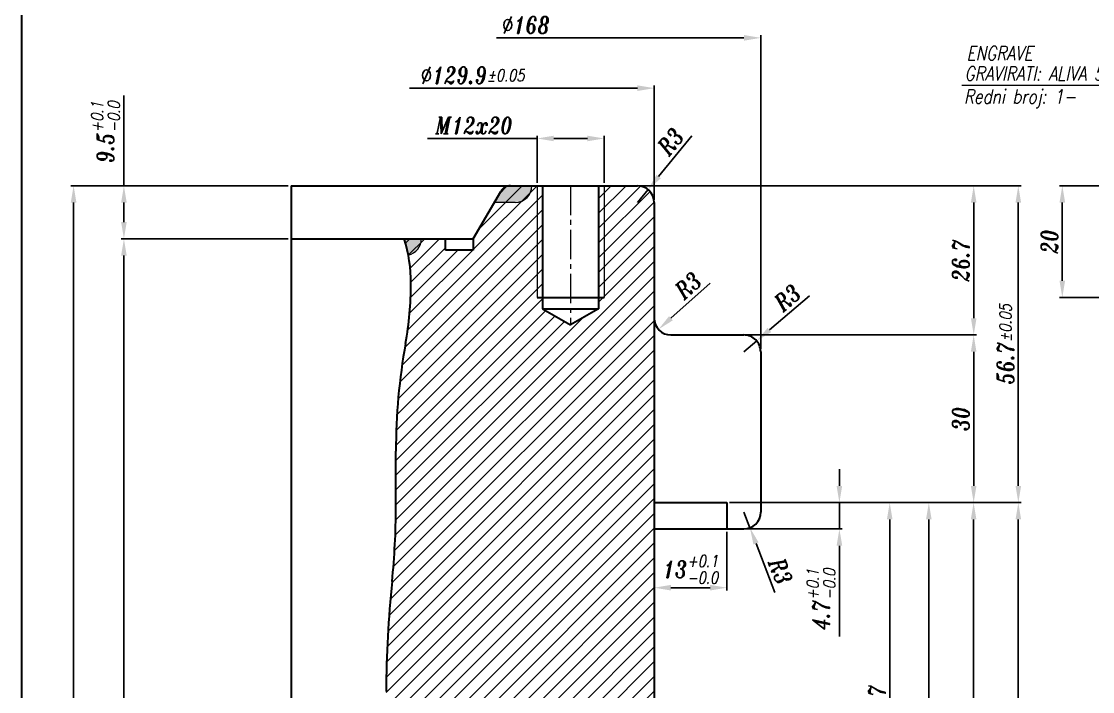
# Model space of a CAD drawing. Extents: x 39 to 1277, y -73 to 631.
# Drawn here: x 479.4 to 671, y 279.6 to 399.5 of the extents above; entities that cross this region are included whole.
import ezdxf

# ---------------------------------------------------------------- set-up
doc = ezdxf.new("R2010")
doc.units = 0
doc.header["$LTSCALE"] = 7
doc.header["$MEASUREMENT"] = 0
doc.linetypes.add('CENTER2', pattern=[1.125, 0.75, -0.125, 0.125, -0.125])
doc.layers.get('0').update_dxf_attribs({"linetype": 'CONTINUOUS', "lineweight": 15})
for name, color, linetype, lineweight in [('1', 1, 'CENTER2', 15), ('3', 3, 'CONTINUOUS', 30), ('8', 251, 'CONTINUOUS', 15), ('ENGLISH', 252, 'CONTINUOUS', 18)]:
    doc.layers.add(name, color=color, linetype=linetype, lineweight=lineweight)
doc.styles.add('ITALICT', font='ITALICT.shx', dxfattribs={"width": 0.8, "height": 3})
doc.dimstyles.get("Standard").update_dxf_attribs({"dimtxt": 3, "dimasz": 3, "dimexe": 0.5, "dimexo": 0.5, "dimgap": 0.8, "dimtad": 1, "dimdsep": 46, "dimtxsty": 'ITALICT', "dimcen": 0.09, "dimazin": 2, "dimtfac": 1, "dimtmove": 0, "dimatfit": 3, "dimfxl": 1, "dimtolj": 1, "dimtzin": 0, "dimarcsym": 0})

# ---------------------------------------------------------------- blocks, each defined once
blk = doc.blocks.new('*D18')
at = {"color": 0, "lineweight": -2, "transparency": 16777216}
for p, q in [((605.5840434320137, 308.221034272675), (605.5840434320137, 297.7107041641494)), ((595.5840434320139, 298.2107041641494), (602.5840434320137, 298.2107041641494))]:
    blk.add_line(p, q, dxfattribs=at)
at = {"color": 0, "transparency": 16777216}
for points in [[(595.5840434320139, 298.7107041641494), (595.5840434320139, 297.7107041641494), (592.5840434320139, 298.2107041641494)], [(602.5840434320137, 298.7107041641494), (602.5840434320137, 297.7107041641494), (605.5840434320137, 298.2107041641494)]]:
    blk.add_solid(points, dxfattribs=at)
at = {"color": 0, "transparency": 16777216, "insert": (599.0840434320138, 301.4957041641494), "char_height": 3, "attachment_point": 5, "style": 'ITALICT'}
blk.add_mtext('\\A1;13{}{\\H0.71x;\\C3;\\S+0.1^ -0.0;}', dxfattribs=at)
blk = doc.blocks.new('*D19')
at = {"color": 0, "lineweight": -2, "transparency": 16777216}
for p, q in [((625.713736682501, 316.4210342726751), (625.713736682501, 319.4210342726751)), ((606.0840434320139, 313.4210342726751), (626.213736682501, 313.4210342726751)), ((625.713736682501, 313.4210342726751), (625.713736682501, 308.721034272675)), ((609.1340434320141, 308.721034272675), (626.213736682501, 308.721034272675)), ((625.713736682501, 305.721034272675), (625.713736682501, 289.4501771298178))]:
    blk.add_line(p, q, dxfattribs=at)
at = {"color": 0, "transparency": 16777216}
for points in [[(625.213736682501, 316.4210342726751), (626.213736682501, 316.4210342726751), (625.713736682501, 313.4210342726751)], [(625.213736682501, 305.721034272675), (626.213736682501, 305.721034272675), (625.713736682501, 308.721034272675)]]:
    blk.add_solid(points, dxfattribs=at)
at = {"color": 0, "transparency": 16777216, "insert": (622.4287366825009, 296.0856057012464), "char_height": 3, "attachment_point": 5, "rotation": 90, "style": 'ITALICT'}
blk.add_mtext('\\A1;4.7{}{\\H0.71x;\\C3;\\S+0.1^ -0.0;}', dxfattribs=at)
blk = doc.blocks.new('*D20')
at = {"color": 0, "lineweight": -2, "transparency": 16777216}
for p, q in [((590.0840434320141, 370.1210342726749), (658.213736682501, 370.1210342726748)), ((657.713736682501, 367.1210342726748), (657.713736682501, 316.421034272675)), ((606.0840434320139, 313.4210342726751), (658.213736682501, 313.421034272675))]:
    blk.add_line(p, q, dxfattribs=at)
at = {"color": 0, "transparency": 16777216}
for points in [[(657.213736682501, 367.1210342726748), (658.213736682501, 367.1210342726748), (657.713736682501, 370.1210342726748)], [(657.213736682501, 316.421034272675), (658.213736682501, 316.421034272675), (657.713736682501, 313.421034272675)]]:
    blk.add_solid(points, dxfattribs=at)
at = {"color": 0, "transparency": 16777216, "insert": (655.4137366825009, 341.771034272675), "char_height": 3, "attachment_point": 5, "rotation": 90, "style": 'ITALICT'}
blk.add_mtext('\\A1;56.7{}{\\H0.71x;\\C3;%%p0.05}', dxfattribs=at)
blk = doc.blocks.new('*D21')
at = {"color": 0, "lineweight": -2, "transparency": 16777216}
for p, q in [((606.0840434320139, 313.4210342726751), (642.2137366825011, 313.421034272675)), ((641.7137366825011, 310.421034272675), (641.713736682501, 190.3210342726751)), ((604.1340434320141, 187.3210342726751), (642.213736682501, 187.3210342726751))]:
    blk.add_line(p, q, dxfattribs=at)
at = {"color": 0, "transparency": 16777216}
for points in [[(641.2137366825011, 310.421034272675), (642.2137366825011, 310.421034272675), (641.7137366825011, 313.421034272675)], [(641.213736682501, 190.3210342726751), (642.213736682501, 190.3210342726751), (641.713736682501, 187.3210342726751)]]:
    blk.add_solid(points, dxfattribs=at)
at = {"color": 0, "transparency": 16777216, "insert": (639.413736682501, 250.3710342726752), "char_height": 3, "attachment_point": 5, "rotation": 90, "style": 'ITALICT'}
blk.add_mtext('\\A1;126.1{}{\\H0.71x;\\C3;%%p0.1}', dxfattribs=at)
blk = doc.blocks.new('*D22')
at = {"color": 0, "lineweight": -2, "transparency": 16777216}
for p, q in [((606.0840434320139, 313.4210342726751), (650.2137366825011, 313.421034272675)), ((649.7137366825011, 310.421034272675), (649.713736682501, 180.721034272675)), ((613.2840434320142, 177.721034272675), (650.213736682501, 177.721034272675))]:
    blk.add_line(p, q, dxfattribs=at)
at = {"color": 0, "transparency": 16777216}
for points in [[(649.2137366825011, 310.421034272675), (650.2137366825011, 310.421034272675), (649.7137366825011, 313.421034272675)], [(649.213736682501, 180.721034272675), (650.213736682501, 180.721034272675), (649.713736682501, 177.721034272675)]]:
    blk.add_solid(points, dxfattribs=at)
at = {"color": 0, "transparency": 16777216, "insert": (647.413736682501, 245.5710342726751), "char_height": 3, "attachment_point": 5, "rotation": 90, "style": 'ITALICT'}
blk.add_mtext('\\A1;135.7{}{\\H0.71x;\\C3;%%p0.1}', dxfattribs=at)
blk = doc.blocks.new('*D28')
at = {"color": 0, "lineweight": -2, "transparency": 16777216}
for p, q in [((527.1340434320141, 360.6210342726749), (497.2409981229128, 360.6210342726749)), ((497.7409981229128, 357.6210342726749), (497.7409981229128, 138.6210342726749)), ((527.1340434320141, 135.6210342726749), (497.2409981229128, 135.6210342726749))]:
    blk.add_line(p, q, dxfattribs=at)
at = {"color": 0, "transparency": 16777216}
for points in [[(497.2409981229128, 357.6210342726749), (498.2409981229128, 357.6210342726749), (497.7409981229128, 360.6210342726749)], [(497.2409981229128, 138.6210342726749), (498.2409981229128, 138.6210342726749), (497.7409981229128, 135.6210342726749)]]:
    blk.add_solid(points, dxfattribs=at)
at = {"color": 0, "transparency": 16777216, "insert": (495.4409981229127, 248.121034272675), "char_height": 3, "attachment_point": 5, "rotation": 90, "style": 'ITALICT'}
blk.add_mtext('\\A1;225{}{\\H0.71x;\\C3;%%p0.05}', dxfattribs=at)
blk = doc.blocks.new('*D37')
at = {"color": 0, "lineweight": -2, "transparency": 16777216}
for p, q in [((527.1340434320141, 370.1210342726749), (488.2409981229128, 370.1210342726749)), ((488.7409981229128, 367.1210342726749), (488.7409981229127, 121.2210342726749)), ((527.1340434320141, 118.2210342726749), (488.2409981229127, 118.2210342726749))]:
    blk.add_line(p, q, dxfattribs=at)
at = {"color": 0, "transparency": 16777216}
for points in [[(488.2409981229128, 367.1210342726749), (489.2409981229128, 367.1210342726749), (488.7409981229128, 370.1210342726749)], [(488.2409981229127, 121.2210342726749), (489.2409981229127, 121.2210342726749), (488.7409981229127, 118.2210342726749)]]:
    blk.add_solid(points, dxfattribs=at)
at = {"color": 0, "transparency": 16777216, "insert": (486.4409981229127, 235.171034272675), "char_height": 3, "attachment_point": 5, "rotation": 90, "style": 'ITALICT'}
blk.add_mtext('\\A1;251.9', dxfattribs=at)
blk = doc.blocks.new('*D39')
at = {"color": 0, "lineweight": -2, "transparency": 16777216}
for p, q in [((698.7142334880663, 370.1210342726764), (665.0848695702784, 370.1210342726764)), ((665.5848695702784, 367.1210342726764), (665.5848695702784, 353.1210342726749)), ((710.6642334880662, 350.1210342726749), (665.0848695702784, 350.1210342726749))]:
    blk.add_line(p, q, dxfattribs=at)
at = {"color": 0, "transparency": 16777216}
for points in [[(665.0848695702784, 367.1210342726764), (666.0848695702784, 367.1210342726764), (665.5848695702784, 370.1210342726764)], [(665.0848695702784, 353.1210342726749), (666.0848695702784, 353.1210342726749), (665.5848695702784, 350.1210342726749)]]:
    blk.add_solid(points, dxfattribs=at)
at = {"color": 0, "transparency": 16777216, "insert": (663.2848695702784, 360.1210342726757), "char_height": 3, "attachment_point": 5, "rotation": 90, "style": 'ITALICT'}
blk.add_mtext('\\A1;20', dxfattribs=at)
blk = doc.blocks.new('*D41')
at = {"color": 0, "lineweight": -2, "transparency": 16777216}
for p, q in [((589.5840434320141, 387.5801789451741), (548.8353291462998, 387.5801789451741)), ((592.5840434320141, 367.6210342726749), (592.5840434320141, 388.0801789451741))]:
    blk.add_line(p, q, dxfattribs=at)
at = {"color": 0, "transparency": 16777216}
blk.add_solid([(589.5840434320141, 388.0801789451741), (589.5840434320141, 387.0801789451741), (592.5840434320141, 387.5801789451741)], dxfattribs=at)
at = {"color": 0, "transparency": 16777216, "insert": (560.1090434320141, 389.8801789451741), "char_height": 3, "attachment_point": 5, "style": 'ITALICT'}
blk.add_mtext('\\A1;%%c129.9{}{\\H0.71x;\\C3;%%p0.05}', dxfattribs=at)
blk = doc.blocks.new('*D42')
at = {"color": 0, "lineweight": -2, "transparency": 16777216}
for p, q in [((611.6340434320141, 340.9210342726751), (611.6340434320141, 397.0801789451741)), ((608.6340434320141, 396.5801789451741), (564.3769005748712, 396.5801789451741))]:
    blk.add_line(p, q, dxfattribs=at)
at = {"color": 0, "transparency": 16777216}
blk.add_solid([(608.6340434320141, 397.0801789451741), (608.6340434320141, 396.0801789451741), (611.6340434320141, 396.5801789451741)], dxfattribs=at)
at = {"color": 0, "transparency": 16777216, "insert": (569.6340434320141, 398.8801789451741), "char_height": 3, "attachment_point": 5, "style": 'ITALICT'}
blk.add_mtext('\\A1;%%c168', dxfattribs=at)
blk = doc.blocks.new('*D51')
at = {"color": 0, "lineweight": -2, "transparency": 16777216}
for p, q in [((497.7409981229128, 370.1210342726749), (497.7409981229129, 386.2776057012463)), ((527.1340434320141, 370.1210342726749), (497.2409981229128, 370.1210342726749)), ((497.7409981229128, 363.6210342726749), (497.7409981229128, 367.1210342726749)), ((527.1340434320141, 360.6210342726749), (497.2409981229128, 360.6210342726749))]:
    blk.add_line(p, q, dxfattribs=at)
at = {"color": 0, "transparency": 16777216}
for points in [[(497.2409981229128, 367.1210342726749), (498.2409981229128, 367.1210342726749), (497.7409981229128, 370.1210342726749)], [(497.2409981229128, 363.6210342726749), (498.2409981229128, 363.6210342726749), (497.7409981229128, 360.6210342726749)]]:
    blk.add_solid(points, dxfattribs=at)
at = {"color": 0, "transparency": 16777216, "insert": (494.4559981229127, 379.6993199869606), "char_height": 3, "attachment_point": 5, "rotation": 90, "style": 'ITALICT'}
blk.add_mtext('\\A1;9.5{}{\\H0.71x;\\C3;\\S+0.1^ -0.0;}', dxfattribs=at)
blk = doc.blocks.new('*D52')
at = {"color": 0, "lineweight": -2, "transparency": 16777216}
for p, q in [((608.6340434320142, 311.721034272675), (609.716576258827, 308.9231560267763)), ((614.1910452763198, 297.3585926103954), (610.7991090856398, 306.1252777808777))]:
    blk.add_line(p, q, dxfattribs=at)
at = {"color": 0, "transparency": 16777216}
blk.add_solid([(611.2654221266229, 306.3056999186798), (610.3327960446567, 305.9448556430756), (609.716576258827, 308.9231560267763)], dxfattribs=at)
at = {"color": 0, "transparency": 16777216, "insert": (615.1813835829084, 301.172937906577), "char_height": 3, "attachment_point": 5, "rotation": 291.1520549284976, "style": 'ITALICT'}
blk.add_mtext('\\A1;R3', dxfattribs=at)
blk = doc.blocks.new('*D53')
at = {"color": 0, "lineweight": -2, "transparency": 16777216}
for p, q in [((606.0840434320139, 313.4210342726751), (658.2137366825011, 313.421034272675)), ((657.7137366825011, 310.421034272675), (657.713736682501, 121.221034272675)), ((596.2840434320141, 118.221034272675), (658.213736682501, 118.221034272675))]:
    blk.add_line(p, q, dxfattribs=at)
at = {"color": 0, "transparency": 16777216}
for points in [[(657.2137366825011, 310.421034272675), (658.2137366825011, 310.421034272675), (657.7137366825011, 313.421034272675)], [(657.213736682501, 121.221034272675), (658.213736682501, 121.221034272675), (657.713736682501, 118.221034272675)]]:
    blk.add_solid(points, dxfattribs=at)
at = {"color": 0, "transparency": 16777216, "insert": (655.413736682501, 215.8210342726751), "char_height": 3, "attachment_point": 5, "rotation": 90, "style": 'ITALICT'}
blk.add_mtext('\\A1;195.2', dxfattribs=at)
blk = doc.blocks.new('*D69')
at = {"color": 0, "lineweight": -2, "transparency": 16777216}
for p, q in [((571.6340434320141, 378.5801789451741), (552.0626148605855, 378.5801789451741)), ((571.6340434320141, 370.6210342726749), (571.6340434320141, 379.0801789451741)), ((580.6340434320141, 378.5801789451741), (574.6340434320141, 378.5801789451741)), ((583.6340434320141, 370.6210342726749), (583.6340434320141, 379.0801789451741))]:
    blk.add_line(p, q, dxfattribs=at)
at = {"color": 0, "transparency": 16777216}
for points in [[(574.6340434320141, 379.0801789451741), (574.6340434320141, 378.0801789451741), (571.6340434320141, 378.5801789451741)], [(580.6340434320141, 379.0801789451741), (580.6340434320141, 378.0801789451741), (583.6340434320141, 378.5801789451741)]]:
    blk.add_solid(points, dxfattribs=at)
at = {"color": 0, "transparency": 16777216, "insert": (560.3483291462998, 380.8801789451741), "char_height": 3, "attachment_point": 5, "style": 'ITALICT'}
blk.add_mtext('\\A1;M12x20', dxfattribs=at)
blk = doc.blocks.new('*D87')
at = {"color": 0, "lineweight": -2, "transparency": 16777216}
for p, q in [((606.0840434320139, 313.4210342726751), (635.2137366825011, 313.4210342726751)), ((634.7137366825011, 310.4210342726751), (634.713736682501, 243.7210342726751)), ((595.0840434320141, 240.7210342726751), (635.213736682501, 240.7210342726751))]:
    blk.add_line(p, q, dxfattribs=at)
at = {"color": 0, "transparency": 16777216}
for points in [[(634.2137366825011, 310.4210342726751), (635.2137366825011, 310.4210342726751), (634.7137366825011, 313.4210342726751)], [(634.213736682501, 243.7210342726751), (635.213736682501, 243.7210342726751), (634.713736682501, 240.7210342726751)]]:
    blk.add_solid(points, dxfattribs=at)
at = {"color": 0, "transparency": 16777216, "insert": (632.413736682501, 277.0710342726751), "char_height": 3, "attachment_point": 5, "rotation": 90, "style": 'ITALICT'}
blk.add_mtext('\\A1;72.7', dxfattribs=at)
blk = doc.blocks.new('*D119')
at = {"color": 0, "lineweight": -2, "transparency": 16777216}
for p, q in [((620.3505140455095, 350.4152484170236), (613.1989021125966, 344.3148839393044)), ((608.6340434320141, 340.4210342726752), (610.9164727723053, 342.3679591059897))]:
    blk.add_line(p, q, dxfattribs=at)
at = {"color": 0, "transparency": 16777216}
blk.add_solid([(612.8744146403775, 344.6952888293529), (613.5233895848157, 343.9344790492558), (610.9164727723053, 342.3679591059897)], dxfattribs=at)
at = {"color": 0, "transparency": 16777216, "insert": (616.4232803769909, 350.0883910890446), "char_height": 3, "attachment_point": 5, "rotation": 40.4643615897561, "style": 'ITALICT'}
blk.add_mtext('\\A1;R3', dxfattribs=at)
blk = doc.blocks.new('*D120')
at = {"color": 0, "lineweight": -2, "transparency": 16777216}
blk.add_line((602.5768737810035, 352.7027795484927), (595.5840434320143, 346.4210342726752), dxfattribs=at)
at = {"color": 0, "transparency": 16777216}
blk.add_solid([(595.2499080450027, 346.7929933337916), (595.9181788190258, 346.0490752115587), (593.3522890653155, 344.4162219506057)], dxfattribs=at)
at = {"color": 0, "transparency": 16777216, "insert": (598.6593130096051, 352.2753247527542), "char_height": 3, "attachment_point": 5, "rotation": 41.93374220168504, "style": 'ITALICT'}
blk.add_mtext('\\A1;R3', dxfattribs=at)
blk = doc.blocks.new('*D121')
at = {"color": 0, "lineweight": -2, "transparency": 16777216}
for p, q in [((599.3360932083987, 379.0398230181355), (593.3835433448912, 371.7647181994777)), ((589.5840434320141, 367.1210342726748), (591.4837933884527, 369.4428762360762))]:
    blk.add_line(p, q, dxfattribs=at)
at = {"color": 0, "transparency": 16777216}
blk.add_solid([(592.9965696843243, 372.0813431922174), (593.770517005458, 371.448093206738), (591.4837933884527, 369.4428762360762)], dxfattribs=at)
at = {"color": 0, "transparency": 16777216, "insert": (595.5296144162564, 378.0196665571101), "char_height": 3, "attachment_point": 5, "rotation": 50.70969032377848, "style": 'ITALICT'}
blk.add_mtext('\\A1;R3', dxfattribs=at)
blk = doc.blocks.new('*D122')
at = {"color": 0, "lineweight": -2, "transparency": 16777216}
for p, q in [((609.1340434320141, 343.4210342726751), (650.2312035672903, 343.4210342726751)), ((649.7312035672903, 316.421034272675), (649.7312035672903, 340.4210342726751)), ((606.0840434320139, 313.4210342726751), (650.2312035672903, 313.421034272675))]:
    blk.add_line(p, q, dxfattribs=at)
at = {"color": 0, "transparency": 16777216}
for points in [[(649.2312035672903, 340.4210342726751), (650.2312035672903, 340.4210342726751), (649.7312035672903, 343.4210342726751)], [(649.2312035672903, 316.421034272675), (650.2312035672903, 316.421034272675), (649.7312035672903, 313.421034272675)]]:
    blk.add_solid(points, dxfattribs=at)
at = {"color": 0, "transparency": 16777216, "insert": (647.4312035672903, 328.4210342726752), "char_height": 3, "attachment_point": 5, "rotation": 90, "style": 'ITALICT'}
blk.add_mtext('\\A1;30', dxfattribs=at)
blk = doc.blocks.new('*D123')
at = {"color": 0, "lineweight": -2, "transparency": 16777216}
for p, q in [((590.0840434320141, 370.1210342726749), (650.2350813849989, 370.1210342726748)), ((649.7350813849989, 346.4210342726751), (649.7350813849989, 367.1210342726748)), ((609.1340434320141, 343.4210342726751), (650.2350813849989, 343.4210342726751))]:
    blk.add_line(p, q, dxfattribs=at)
at = {"color": 0, "transparency": 16777216}
for points in [[(649.2350813849989, 367.1210342726748), (650.2350813849989, 367.1210342726748), (649.7350813849989, 370.1210342726748)], [(649.2350813849989, 346.4210342726751), (650.2350813849989, 346.4210342726751), (649.7350813849989, 343.4210342726751)]]:
    blk.add_solid(points, dxfattribs=at)
at = {"color": 0, "transparency": 16777216, "insert": (647.4350813849989, 356.7710342726751), "char_height": 3, "attachment_point": 5, "rotation": 90, "style": 'ITALICT'}
blk.add_mtext('\\A1;26.7', dxfattribs=at)

msp = doc.modelspace()

# ---------------------------------------------------------------- hatches: boundary and pattern name
h = msp.add_hatch(color=256)
h.dxf.hatch_style = 1
h.paths.add_polyline_path([(566.8735715276947, 370.1210342726749, 0.2679491924311251), (565.1415207201259, 369.1210342726749), (563.9868201817466, 367.1210342726748), (567.7188709893154, 367.1210342726749, 0.4142135623730906), (570.7188709893154, 370.1210342726749)])
h = msp.add_hatch(color=256)
h.dxf.hatch_style = 1
h.paths.add_polyline_path([(540.2840434320142, 138.6210342726749), (540.2840434320142, 135.6210342726749), (543.284043432014, 135.6210342726749, 0.4142135623730729)])
h.paths.add_polyline_path([(550.934043432014, 360.6210342726749), (547.8840434320141, 360.6210342726749, -0.02763369381775775), (548.6073009301, 357.6975561487152, 0.3493687435739716)])
at = {"layer": '8'}
h = msp.add_hatch(dxfattribs=at)
h.set_pattern_fill('ANSI31', color=256, scale=15)
h.set_pattern_definition([(45, (0, 0), (-1.325825214724776, 1.325825214724777), [])])
edge = h.paths.add_edge_path()
edge.add_arc((632.6340434320138, 155.7709889005847), 40.00000000000005, 198.1821056770078, 209.3957759423955, ccw=False)
edge.add_line((594.631261350933, 143.2894603844979), (558.6340434320141, 143.2894603844979))
edge.add_line((558.6340434320141, 143.2894603844979), (558.6340434320141, 132.5210342726749))
edge.add_line((558.6340434320141, 132.5210342726749), (572.8840434320141, 132.5210342726749))
edge.add_line((572.8840434320141, 132.5210342726749), (572.8840434320141, 128.2088963185161))
edge.add_line((572.8840434320141, 128.2088963185161), (565.2840434320141, 123.8210342726749))
edge.add_line((565.2840434320141, 123.8210342726749), (565.2840434320142, 118.2210342726749))
edge.add_line((565.2840434320142, 118.2210342726749), (595.7840434320142, 118.221034272675))
edge.add_arc((595.7840434320142, 120.221034272675), 2, 270, 360)
edge.add_line((597.7840434320142, 120.221034272675), (597.7840434320141, 136.1374079740185))
edge = h.paths.add_edge_path()
edge.add_line((592.6340434320138, 155.7709889005848), (592.6340434320138, 168.7641321659166))
edge.add_line((592.6340434320138, 168.7641321659166), (558.634043432014, 168.7641321659166))
edge.add_line((558.634043432014, 168.7641321659166), (558.6340434320141, 143.2894603844979))
edge.add_line((558.6340434320141, 143.2894603844979), (594.631261350933, 143.2894603844979))
edge.add_arc((632.6340434320138, 155.7709889005846), 40, 179.9999999999997, 198.1821056770076, ccw=False)
h.paths.add_polyline_path([(553.6340434320141, 168.7641321659166), (541.2643112702414, 168.7641321659166), (540.4074359466846, 143.2894603844979), (553.6340434320141, 143.2894603844979)])
h.paths.add_polyline_path([(553.6340434320141, 143.2894603844979), (540.4074359466846, 143.2894603844979), (540.2840434320142, 139.6210342726749), (540.2840434320142, 135.6210342726749), (552.134043432014, 135.6210342726749), (552.1340434320141, 132.5210342726749), (553.6340434320141, 132.5210342726749)])
edge = h.paths.add_edge_path()
edge.add_line((553.6340434320141, 182.5210342726749), (556.1340434320141, 183.964409945649))
edge.add_line((556.1340434320141, 183.964409945649), (558.634043432014, 182.521034272675))
edge.add_line((558.634043432014, 182.521034272675), (558.634043432014, 168.7641321659166))
edge.add_line((558.634043432014, 168.7641321659166), (592.6340434320139, 168.7641321659166))
edge.add_line((592.6340434320139, 168.7641321659166), (592.6340434320139, 174.471034272675))
edge.add_line((592.6340434320139, 174.471034272675), (582.7840434320142, 174.4710342726751))
edge.add_line((582.7840434320142, 174.4710342726751), (580.907655057148, 177.721034272675))
edge.add_line((580.907655057148, 177.721034272675), (582.7840434320143, 180.971034272675))
edge.add_line((582.7840434320143, 180.971034272675), (592.6340434320139, 180.971034272675))
edge.add_line((592.6340434320139, 180.971034272675), (592.634043432014, 201.6948073926187))
edge.add_line((592.634043432014, 201.6948073926187), (542.6868062145516, 201.6948073926187))
edge.add_arc((622.0888255998111, 191.9316461452114), 80.00000000000007, 172.99017652651, 178.0735046551881)
edge.add_line((542.1340434320141, 194.6210342726744), (541.2643112702414, 168.7641321659166))
edge.add_line((541.2643112702414, 168.7641321659166), (553.6340434320141, 168.7641321659166))
edge.add_line((553.6340434320141, 168.7641321659166), (553.6340434320141, 182.5210342726749))
edge = h.paths.add_edge_path()
edge.add_line((592.634043432014, 230.8974839689708), (544.4125727488155, 230.8974839689708))
edge.add_line((544.4125727488155, 230.8974839689708), (544.3840434320141, 224.6210342726748))
edge.add_arc((379.8569891567985, 225.3688845193804), 164.5287539260881, 352.1406632175931, 359.7395664321866, ccw=False)
edge.add_arc((622.0888255998107, 191.9316461452115), 79.99999999999972, 172.1406632175925, 172.99017652651)
edge.add_line((542.6868062145514, 201.6948073926187), (592.634043432014, 201.6948073926187))
edge.add_line((592.634043432014, 201.6948073926187), (592.634043432014, 230.8974839689708))
edge = h.paths.add_edge_path()
edge.add_line((592.5840434320141, 282.4681647365892), (544.6672532804348, 282.4681647365893))
edge.add_arc((744.6319773483303, 278.7119527548688), 200.0000000000031, 178.9238612620489, 179.7395664321847)
edge.add_line((544.6340434320141, 279.621034272677), (544.4125727488155, 230.8974839689708))
edge.add_line((544.4125727488155, 230.8974839689708), (592.634043432014, 230.8974839689708))
edge.add_line((592.634043432014, 230.8974839689708), (592.634043432014, 240.27662455181))
edge.add_arc((594.5840434320139, 240.721034272675), 1.999999999999772, 179.9999999999992, 192.8385681409642, ccw=False)
edge.add_line((592.5840434320141, 240.7210342726751), (592.5840434320141, 282.4681647365892))
edge = h.paths.add_edge_path()
edge.add_line((592.5840434320141, 334.6601796366967), (547.0570598128734, 334.6601796366967))
edge.add_arc((654.4007100986784, 322.6210342726745), 108.0166666666643, 173.6007243825281, 179.9999999999999)
edge.add_line((546.3840434320141, 322.6210342726746), (546.3840434320141, 312.6210342726739))
edge.add_arc((417.3737521887246, 312.6210342726757), 129.0102912432895, 354.0843694054389, 359.9999999999992, ccw=False)
edge.add_arc((744.6319773483297, 278.7119527548742), 200.0000000000022, 174.0843694054398, 178.9238612620506)
edge.add_line((544.6672532804348, 282.4681647365892), (592.5840434320141, 282.4681647365892))
edge.add_line((592.5840434320141, 282.4681647365892), (592.5840434320141, 334.6601796366967))
edge = h.paths.add_edge_path()
edge.add_line((603.6340434320139, 236.7527161998313), (594.1682200503786, 238.7647390712075))
edge.add_arc((594.5840434320141, 240.7210342726751), 1.999999999999997, 192.8385681409636, 258.0000000000004, ccw=False)
edge.add_line((592.634043432014, 240.27662455181), (592.6340434320139, 228.7210342726751))
edge.add_arc((594.6340434320138, 228.7210342726751), 1.999999999999886, 101.99999999999682, 180.0000000000016, ccw=False)
edge.add_line((594.2182200503784, 230.6773294741427), (603.6340434320138, 232.6787245174353))
edge.add_line((603.6340434320138, 232.6787245174353), (603.6340434320139, 236.7527161998313))
edge = h.paths.add_edge_path()
edge.add_line((603.6340434320138, 224.7633440279148), (594.2182200503784, 226.7647390712075))
edge.add_arc((594.6340434320139, 228.7210342726751), 2.000000000000025, 180.0000000000008, 258.0000000000005, ccw=False)
edge.add_line((592.6340434320139, 228.7210342726751), (592.6340434320139, 216.7210342726751))
edge.add_arc((594.6340434320138, 216.7210342726751), 1.999999999999886, 101.99999999999682, 180.0000000000016, ccw=False)
edge.add_line((594.2182200503784, 218.6773294741427), (603.6340434320139, 220.6787245174353))
edge.add_line((603.6340434320139, 220.6787245174353), (603.6340434320138, 224.7633440279148))
edge = h.paths.add_edge_path()
edge.add_line((603.6340434320139, 212.7633440279148), (594.2182200503784, 214.7647390712075))
edge.add_arc((594.6340434320139, 216.7210342726751), 2.000000000000025, 180.0000000000008, 258.0000000000005, ccw=False)
edge.add_line((592.6340434320139, 216.7210342726751), (592.6340434320139, 204.7210342726751))
edge.add_arc((594.6340434320139, 204.721034272675), 2, 101.99999999999949, 179.9999999999992, ccw=False)
edge.add_line((594.2182200503784, 206.6773294741427), (603.6340434320139, 208.6787245174354))
edge.add_line((603.6340434320139, 208.6787245174354), (603.6340434320139, 212.7633440279148))
edge = h.paths.add_edge_path()
edge.add_line((603.6340434320141, 200.7633440279147), (594.2182200503784, 202.7647390712075))
edge.add_arc((594.6340434320139, 204.7210342726751), 2.000000000000025, 180.0000000000008, 258.0000000000005, ccw=False)
edge.add_line((592.6340434320139, 204.7210342726751), (592.6340434320139, 192.721034272675))
edge.add_arc((594.6340434320139, 192.721034272675), 2, 101.99999999999949, 179.9999999999992, ccw=False)
edge.add_line((594.2182200503784, 194.6773294741426), (603.6340434320141, 196.6787245174353))
edge.add_line((603.6340434320141, 196.6787245174353), (603.6340434320141, 200.7633440279147))
edge = h.paths.add_edge_path(flags=17)
edge.add_line((603.6340434320141, 196.6787245174353), (594.2182200503784, 194.6773294741426))
edge.add_arc((594.6340434320139, 192.721034272675), 2.000000000000025, 101.9999999999994, 179.9999999999992)
edge.add_line((592.6340434320139, 192.721034272675), (603.6340434320141, 192.721034272675))
edge.add_line((603.6340434320141, 192.721034272675), (603.6340434320141, 196.6787245174353))
edge = h.paths.add_edge_path(flags=17)
edge.add_line((603.6340434320141, 192.721034272675), (592.6340434320139, 192.721034272675))
edge.add_arc((594.6340434320139, 192.721034272675), 2, 180.0000000000008, 258.0000000000005)
edge.add_line((594.2182200503784, 190.7647390712074), (603.6340434320141, 188.7633440279147))
edge.add_line((603.6340434320141, 188.7633440279147), (603.6340434320141, 192.721034272675))
edge = h.paths.add_edge_path()
edge.add_line((603.6340434320141, 188.7633440279147), (594.2182200503784, 190.7647390712074))
edge.add_arc((594.6340434320139, 192.721034272675), 2.000000000000025, 180.0000000000008, 258.0000000000005, ccw=False)
edge.add_line((592.6340434320139, 192.721034272675), (592.6340434320139, 180.971034272675))
edge.add_line((592.6340434320139, 180.971034272675), (592.6497299487154, 180.971034272675))
edge.add_arc((594.6340434320138, 180.721034272675), 1.999999999999926, 101.99999999999977, 172.8192442185406, ccw=False)
edge.add_line((594.2182200503782, 182.6773294741426), (597.7840434320142, 183.4352686316658))
edge.add_line((597.7840434320142, 183.4352686316658), (597.7840434320142, 187.321034272675))
edge.add_line((597.7840434320142, 187.321034272675), (603.6340434320141, 187.321034272675))
edge.add_line((603.6340434320141, 187.321034272675), (603.6340434320141, 188.7633440279147))
edge = h.paths.add_edge_path(flags=17)
edge.add_line((597.7840434320142, 183.4352686316658), (594.2182200503782, 182.6773294741426))
edge.add_arc((594.6340434320138, 180.721034272675), 1.999999999999969, 101.9999999999998, 172.8192442185406)
edge.add_line((592.6497299487154, 180.971034272675), (597.7840434320142, 180.9710342726751))
edge.add_line((597.7840434320142, 180.9710342726751), (597.7840434320142, 183.4352686316658))
edge = h.paths.add_edge_path()
edge.add_line((597.7840434320142, 174.471034272675), (592.6340434320139, 174.471034272675))
edge.add_line((592.6340434320139, 174.471034272675), (592.6340434320138, 155.7709889005847))
edge.add_arc((632.6340434320138, 155.7709889005846), 40, 179.9999999999999, 209.3957759423954)
edge.add_line((597.7840434320141, 136.1374079740185), (597.7840434320142, 174.471034272675))
h.paths.add_polyline_path([(581.8825752613702, 129.0019555960011), (583.7497698010385, 122.0334907063442), (588.0964360193393, 123.1981764093056), (586.229241479671, 130.1666412989624)], flags=16)
h.paths.add_polyline_path([(566.1277370569803, 154.6567485583892), (566.1277370569803, 160.3853199869606), (561.6277370569803, 160.3853199869606), (561.6277370569803, 154.6567485583892)], flags=16)
h.paths.add_polyline_path([(587.6483291463, 158.4781495488177), (592.9197577177285, 158.4781495488177), (592.9197577177285, 162.9781495488177), (587.6483291463, 162.9781495488177)], flags=16)
h.paths.add_polyline_path([(589.2054720034428, 165.530492243788), (594.3626148605857, 165.530492243788), (594.3626148605857, 170.030492243788), (589.2054720034428, 170.030492243788)])
h.paths.add_polyline_path([(576.5070728783861, 174.3424628441036), (576.5070728783861, 181.0996057012464), (572.0070728783861, 181.0996057012464), (572.0070728783861, 174.3424628441036)], flags=16)
h.paths.add_polyline_path([(564.684043432014, 189.5821462835215), (570.4126148605856, 189.5821462835215), (570.4126148605856, 194.0821462835215), (564.684043432014, 194.0821462835215)], flags=16)
h.paths.add_polyline_path([(595.7269005748711, 197.2126488560116), (600.5411862891569, 197.2126488560116), (600.5411862891569, 201.7126488560116), (595.7269005748711, 201.7126488560116)], flags=16)
h.paths.add_polyline_path([(583.1901722907271, 208.0629274760578), (588.2010056858325, 211.881506882918), (585.4734489666466, 215.4606735937076), (580.4626155715413, 211.6420941868474)], flags=16)
h.paths.add_polyline_path([(583.1128179991521, 232.0992022708057), (588.135715938583, 235.9018981947603), (585.4195045643297, 239.489682437211), (580.3966066248988, 235.6869865132563)], flags=16)
h.paths.add_polyline_path([(564.3788219254672, 248.9638323767916), (574.7931076397529, 248.9638323767916), (574.7931076397529, 253.4638323767916), (564.3788219254672, 253.4638323767916)], flags=16)
edge = h.paths.add_edge_path()
edge.add_arc((589.5840434320141, 367.1210342726749), 3, 0, 90)
edge.add_line((589.5840434320141, 370.1210342726749), (582.6340434320141, 370.1210342726748))
edge.add_line((582.6340434320141, 370.1210342726748), (582.6340434320141, 348.1210342726749))
edge.add_line((582.6340434320141, 348.1210342726749), (577.6340434320141, 345.2342829267268))
edge.add_line((577.6340434320141, 345.2342829267268), (572.634043432014, 348.1210342726749))
edge.add_line((572.634043432014, 348.1210342726749), (572.6340434320141, 370.1210342726748))
edge.add_line((572.6340434320141, 370.1210342726748), (566.8735715276947, 370.1210342726749))
edge.add_arc((566.8735715276947, 368.1210342726749), 1.999999999999943, 90, 150.0000000000009)
edge.add_line((565.1415207201259, 369.1210342726749), (560.234043432014, 360.6210342726749))
edge.add_line((560.234043432014, 360.6210342726749), (560.234043432014, 358.6210342726749))
edge.add_line((560.234043432014, 358.6210342726749), (555.234043432014, 358.6210342726748))
edge.add_line((555.234043432014, 358.6210342726748), (555.2340434320141, 360.6210342726748))
edge.add_line((555.2340434320141, 360.6210342726748), (547.8840434320141, 360.6210342726748))
edge.add_arc((521.8173767653489, 352.6210342726745), 27.2666666666654, 0, 17.0615312198978, ccw=False)
edge.add_arc((489.0840434320144, 352.621034272676), 59.99999999999983, 349.71447088423037, 359.9999999999985, ccw=False)
edge.add_arc((654.4007100986792, 322.6210342726766), 108.0166666666648, 169.7144708842323, 173.6007243825293)
edge.add_line((547.0570598128734, 334.6601796366967), (592.5840434320141, 334.6601796366967))
edge.add_line((592.5840434320141, 334.6601796366967), (592.5840434320141, 367.1210342726749))

# ---------------------------------------------------------------- linework, layer by layer
for p, q in [((647.6204632850229, 388.1334923590692), (702.4825385095947, 388.1334923590692)), ((571.6340434320141, 370.1210342726749), (571.6340434320141, 350.1210342726749)), ((583.6340434320141, 370.1210342726749), (583.6340434320141, 350.1210342726749)), ((567.7188709893154, 367.1210342726749), (563.9868201817468, 367.1210342726748))]:
    msp.add_line(p, q)
for centre, start in [((567.7188709893154, 370.1210342726749), 270), ((547.934043432014, 360.6210342726749), 282.9687253968816)]:
    msp.add_arc(centre, 3, start, 0)
at = {"layer": '1'}
msp.add_line((577.6340434320141, 370.1210342726749), (577.6340434320141, 345.2342829267267), dxfattribs=at)
at = {"layer": '3'}
for p, q in [((479.4078564666834, 625.9628392915486), (479.4078564666834, 17.36079157734147)), ((527.6340434320141, 370.1210342726749), (527.6340434320141, 118.2210342726749)), ((527.6340434320141, 370.1210342726749), (589.5840434320141, 370.1210342726749)), ((572.6340434320141, 370.1210342726749), (572.634043432014, 348.1210342726749)), ((582.6340434320141, 370.1210342726749), (582.6340434320141, 348.1210342726749)), ((560.234043432014, 360.6210342726749), (565.1415207201258, 369.1210342726749)), ((592.5840434320141, 367.1210342726749), (592.5840434320141, 240.7210342726751)), ((527.6340434320141, 360.6210342726749), (560.234043432014, 360.6210342726749)), ((555.234043432014, 358.6210342726749), (555.2340434320141, 360.6210342726748)), ((560.234043432014, 360.6210342726749), (560.234043432014, 358.6210342726749)), ((560.234043432014, 358.6210342726749), (555.234043432014, 358.6210342726749)), ((571.6340434320141, 350.1210342726749), (583.6340434320141, 350.1210342726749)), ((572.6340434320141, 348.1210342726749), (582.6340434320141, 348.1210342726749)), ((572.6340434320141, 348.1210342726749), (577.6340434320141, 345.2342829267267)), ((582.6340434320141, 348.1210342726749), (577.6340434320141, 345.2342829267267)), ((595.5840434320141, 343.4210342726751), (608.6340434320141, 343.4210342726751)), ((611.6340434320141, 340.4210342726751), (611.6340434320141, 311.721034272675)), ((546.3840434320141, 312.6210342726749), (546.3840434320141, 322.6210342726749)), ((592.5840434320139, 313.4210342726751), (605.5840434320139, 313.4210342726751)), ((605.5840434320139, 313.4210342726751), (605.5840434320137, 308.721034272675)), ((592.5840434320141, 308.721034272675), (608.6340434320141, 308.721034272675))]:
    msp.add_line(p, q, dxfattribs=at)
for centre, radius, start, end in [((566.8735715276947, 368.1210342726749), 2, 90, 149.9999999999997), ((589.5840434320141, 367.1210342726749), 3, 0, 90), ((521.8173767653484, 352.6210342726749), 27.26666666666574, 0, 17.06153121989741), ((489.0840434320141, 352.6210342726749), 60, 349.7144708842276, 0), ((595.5840434320141, 346.4210342726751), 3, 180, 270), ((608.6340434320141, 340.4210342726751), 3, 0, 90.0000000000002), ((654.4007100986782, 322.6210342726749), 108.0166666666641, 169.7144708842276, 180), ((417.3737521887244, 312.6210342726749), 129.0102912432897, 354.0843694054403, 0), ((608.6340434320141, 311.721034272675), 3, 270, 0), ((744.6319773483274, 278.7119527548734), 200, 174.0843694054403, 179.7395664321851)]:
    msp.add_arc(centre, radius, start, end, dxfattribs=at)

# ---------------------------------------------------------------- texts
at = {"style": 'ITALICT', "width": 0.8}
for s, p in [('GRAVIRATI: ALIVA 500ml  OM', (648.1002288165475, 388.9493990153685)), ('Redni broj: 1-', (647.9748029288144, 384.8486527963707))]:
    msp.add_text(s, height=2.5, dxfattribs=at).set_placement(p)
at = {"layer": 'ENGLISH', "style": 'ITALICT', "width": 0.8}
msp.add_text('ENGRAVE', height=2.5, dxfattribs=at).set_placement((648.4501620222366, 392.5782230297102))
msp.add_text('hollow milling on male half', height=2.5, rotation=90, dxfattribs=at).set_placement((669.4925733542555, 236.8397218765413))

# ---------------------------------------------------------------- dimensions: what is measured, and where the dimension line sits
for base, p1, p2, text, override, picture, middle in [((527.6340434320141, 396.5801789451741), (611.6340434320141, 340.4210342726751), (527.6340434320141, 370.1210342726749), '%%c<>', {"dimlfac": 2, "dimse2": 1, "dimsd2": 1, "dimtmove": 0}, '*D42', (569.6340434320141, 396.5801789451741)), ((527.6340434320141, 387.5801789451741), (592.5840434320141, 367.1210342726749), (527.6340434320141, 370.1210342726749), '%%c<>{}{\\H0.71x;\\C3;%%p0.05}', {"dimlfac": 2, "dimse2": 1, "dimsd2": 1, "dimtp": 0.05, "dimtm": 0.05, "dimtdec": 2, "dimtmove": 0, "dimtzin": 0}, '*D41', (560.1090434320141, 387.5801789451741)), ((583.6340434320141, 378.5801789451741), (571.6340434320141, 370.1210342726749), (583.6340434320141, 370.1210342726749), 'M<>x20', {"dimtmove": 0}, '*D69', (560.3483291462998, 378.5801789451741))]:
    dim = msp.add_linear_dim(base=base, p1=p1, p2=p2, text=text, dimstyle='Standard', override=override)
    dim.commit()
    dim.dimension.update_dxf_attribs({"geometry": picture, "text_midpoint": middle, "dimtype": 160})
for base, p1, p2, text, override, picture, middle in [((497.7409981229128, 370.1210342726749), (527.6340434320141, 360.6210342726749), (527.6340434320141, 370.1210342726749), '<>{}{\\H0.71x;\\C3;\\S+0.1^ -0.0;}', {"dimtp": 0.1, "dimtm": 0, "dimtdec": 1, "dimtzin": 0}, '*D51', (494.4559981229127, 379.6993199869606)), ((657.713736682501, 313.421034272675), (589.5840434320141, 370.1210342726749), (605.5840434320139, 313.4210342726751), '<>{}{\\H0.71x;\\C3;%%p0.05}', {"dimtp": 0.05, "dimtm": 0.05, "dimtdec": 2, "dimtzin": 0}, '*D20', (655.4137366825009, 341.771034272675)), ((497.7409981229128, 135.6210342726749), (527.6340434320141, 360.6210342726749), (527.6340434320141, 135.6210342726749), '<>{}{\\H0.71x;\\C3;%%p0.05}', {"dimtp": 0.05, "dimtm": 0.05, "dimtdec": 2, "dimtzin": 0}, '*D28', (495.4409981229127, 248.121034272675))]:
    dim = msp.add_linear_dim(base=base, p1=p1, p2=p2, angle=90, text=text, dimstyle='Standard', override=override)
    dim.commit()
    dim.dimension.update_dxf_attribs({"geometry": picture, "text_midpoint": middle})
for center, mpoint, picture, middle in [((589.5840434320141, 367.1210342726748), (591.4837933884527, 369.4428762360762), '*D121', (595.5296144162564, 378.0196665571101)), ((608.6340434320141, 340.4210342726752), (610.9164727723053, 342.3679591059897), '*D119', (616.4232803769909, 350.0883910890446)), ((608.6340434320142, 311.721034272675), (609.716576258827, 308.9231560267763), '*D52', (615.1813835829084, 301.172937906577))]:
    dim = msp.add_radius_dim(center=center, mpoint=mpoint, dimstyle='Standard')
    dim.commit()
    dim.dimension.update_dxf_attribs({"geometry": picture, "text_midpoint": middle})
for base, p1, p2, picture, middle in [((488.7409981229127, 118.2210342726749), (527.6340434320141, 370.1210342726749), (527.6340434320141, 118.2210342726749), '*D37', (488.7409981229127, 235.171034272675)), ((634.713736682501, 240.7210342726751), (605.5840434320139, 313.4210342726751), (594.5840434320141, 240.7210342726751), '*D87', (634.713736682501, 277.0710342726751)), ((657.713736682501, 118.221034272675), (605.5840434320139, 313.4210342726751), (595.7840434320141, 118.221034272675), '*D53', (657.713736682501, 215.8210342726751))]:
    dim = msp.add_linear_dim(base=base, p1=p1, p2=p2, angle=90, dimstyle='Standard', override={"dimtmove": 0})
    dim.commit()
    dim.dimension.update_dxf_attribs({"geometry": picture, "text_midpoint": middle, "dimtype": 160})
for base, p1, p2, picture, middle in [((649.7350813849989, 370.1210342726748), (608.6340434320141, 343.4210342726751), (589.5840434320141, 370.1210342726749), '*D123', (647.4350813849989, 356.7710342726751)), ((665.5848695702784, 350.1210342726749), (699.2142334880663, 370.1210342726764), (711.1642334880662, 350.1210342726749), '*D39', (663.2848695702784, 360.1210342726757)), ((649.7312035672903, 343.4210342726751), (605.5840434320139, 313.4210342726751), (608.6340434320141, 343.4210342726751), '*D122', (647.4312035672903, 328.4210342726752))]:
    dim = msp.add_linear_dim(base=base, p1=p1, p2=p2, angle=90, dimstyle='Standard')
    dim.commit()
    dim.dimension.update_dxf_attribs({"geometry": picture, "text_midpoint": middle})
dim = msp.add_radius_dim(center=(595.584043432014, 346.421034272675), mpoint=(593.3522890653155, 344.4162219506057), dimstyle='Standard')
dim.commit()
dim.dimension.update_dxf_attribs({"geometry": '*D120', "text_midpoint": (600.1963357898583, 350.5643130716186), "dimtype": 164})
for base, p2, text, override, picture, middle in [((625.713736682501, 308.721034272675), (608.6340434320141, 308.721034272675), '<>{}{\\H0.71x;\\C3;\\S+0.1^ -0.0;}', {"dimtp": 0.1, "dimtm": 0, "dimtdec": 1, "dimtmove": 0, "dimtzin": 0}, '*D19', (625.7137366825009, 296.0856057012464)), ((641.713736682501, 187.3210342726751), (603.6340434320141, 187.3210342726751), '<>{}{\\H0.71x;\\C3;%%p0.1}', {"dimtp": 0.1, "dimtm": 0.1, "dimtdec": 1, "dimtmove": 0, "dimtzin": 0}, '*D21', (641.713736682501, 250.3710342726752)), ((649.713736682501, 177.721034272675), (612.7840434320142, 177.721034272675), '<>{}{\\H0.71x;\\C3;%%p0.1}', {"dimtol": 0, "dimlim": 0, "dimtp": 0, "dimtm": 0, "dimtfac": 1, "dimtdec": 2, "dimtmove": 0, "dimtolj": 1, "dimtzin": 0}, '*D22', (649.713736682501, 245.5710342726751))]:
    dim = msp.add_linear_dim(base=base, p1=(605.5840434320139, 313.4210342726751), p2=p2, angle=90, text=text, dimstyle='Standard', override=override)
    dim.commit()
    dim.dimension.update_dxf_attribs({"geometry": picture, "text_midpoint": middle, "dimtype": 160})
dim = msp.add_linear_dim(base=(605.5840434320137, 298.2107041641494), p1=(592.5840434320139, 298.2107041641494), p2=(605.5840434320137, 308.721034272675), text='<>{}{\\H0.71x;\\C3;\\S+0.1^ -0.0;}', dimstyle='Standard', override={"dimtp": 0.1, "dimtm": 0, "dimtdec": 1, "dimtzin": 0})
dim.commit()
dim.dimension.update_dxf_attribs({"geometry": '*D18', "text_midpoint": (599.0840434320138, 301.4957041641494)})

doc.saveas('drawing.dxf')
